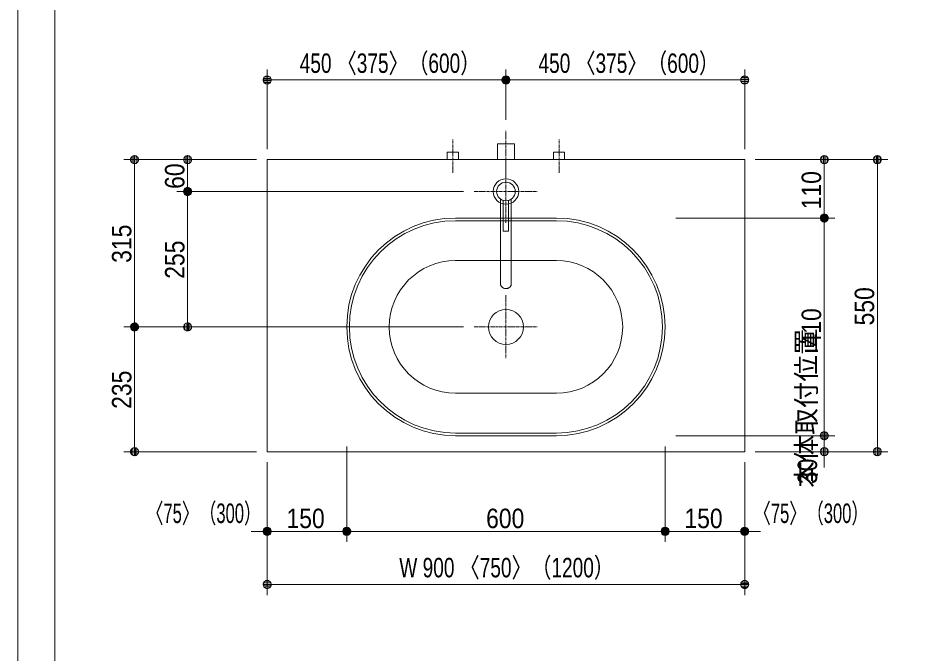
# Model space of a CAD drawing. Units: millimetres, scale not verified. Extents: x -6062 to 6062, y -3045 to 3045.
# Drawn here: x -5788 to -4108, y -799 to 397 of the extents above; entities that cross this region are included whole.
import ezdxf
from ezdxf.enums import TextEntityAlignment as Align

# ---------------------------------------------------------------- set-up
doc = ezdxf.new("R2010")
doc.units = ezdxf.units.MM
doc.header["$LTSCALE"] = 20
doc.linetypes.add('CHAIN1', pattern=[8, 5, -1, 1, -1])
for name, color, linetype, lineweight in [('0-0_1図面枠', 7, 'Continuous', 9), ('0-1_5ボウル・キャビネット', 7, 'Continuous', 9), ('0-2_2寸法-2', 7, 'Continuous', 9), ('0-3_0', 7, 'Continuous', 9), ('0-4_2寸法-1', 7, 'Continuous', 9), ('0-7_4給排水', 7, 'Continuous', 9)]:
    doc.layers.add(name, color=color, linetype=linetype, lineweight=lineweight)
doc.styles.add('ＭＳ Ｐゴシック', font='')
doc.styles.get('ＭＳ Ｐゴシック').set_extended_font_data('MS PGothic')

# ---------------------------------------------------------------- blocks, each defined once
blk = doc.blocks.new('グループ-2')
at = {"layer": '0-0_1図面枠'}
blk.add_lwpolyline([(-80000, 55400), (80000, 55400), (80000, -55400), (-80000, -55400)], close=True, dxfattribs=at)
blk = doc.blocks.new('図面枠')
at = {"layer": '0-0_1図面枠'}
blk.add_blockref('グループ-2', (0, 0), dxfattribs=at)
blk = doc.blocks.new('_Dot')
at = {"layer": '0-3_0'}
for p, q in [((-10, 0), (-20, 0)), ((9.78, 2), (-9.78, 2)), ((7.99, 6), (-7.99, 6)), ((9.16, -3.98), (-9.16, -3.98)), ((6, -7.98), (-6, -7.98))]:
    blk.add_line(p, q, dxfattribs=at)
for points in [[(10, 0), (9.92, 1.25), (9.69, 2.49), (9.3, 3.68), (8.76, 4.82), (8.09, 5.88), (7.29, 6.85), (6.37, 7.71), (5.36, 8.44), (4.26, 9.05), (3.09, 9.51), (1.87, 9.82), (0.63, 9.98), (-0.63, 9.98), (-1.87, 9.82), (-3.09, 9.51), (-4.26, 9.05), (-5.36, 8.44), (-6.37, 7.71), (-7.29, 6.85), (-8.09, 5.88), (-8.76, 4.82), (-9.3, 3.68), (-9.69, 2.49), (-9.92, 1.25), (-10, 0), (0, 0)], [(-10, 0), (-9.92, -1.25), (-9.69, -2.49), (-9.3, -3.68), (-8.76, -4.82), (-8.09, -5.88), (-7.29, -6.85), (-6.37, -7.71), (-5.36, -8.44), (-4.26, -9.05), (-3.09, -9.51), (-1.87, -9.82), (-0.63, -9.98), (0.63, -9.98), (1.87, -9.82), (3.09, -9.51), (4.26, -9.05), (5.36, -8.44), (6.37, -7.71), (7.29, -6.85), (8.09, -5.88), (8.76, -4.82), (9.3, -3.68), (9.69, -2.49), (9.92, -1.25), (10, 0), (0, 0)]]:
    blk.add_lwpolyline(points, close=True, dxfattribs=at)
blk = doc.blocks.new('グループ-8')
at = {"layer": '0-1_5ボウル・キャビネット'}
for p, q in [((-63500, 400), (-59700, 400)), ((-63500, 300), (-59700, 300)), ((-63500, -1200), (-59700, -1200)), ((-59700, -6200), (-63500, -6200)), ((-59700, -7700), (-63500, -7700)), ((-59700, -7800), (-63500, -7800))]:
    blk.add_line(p, q, dxfattribs=at)
at = {"layer": '0-1_5ボウル・キャビネット', "linetype": 'CHAIN1'}
for p, q in [((-61600, -2500), (-61600, -4900)), ((-62800, -3700), (-60400, -3700))]:
    blk.add_line(p, q, dxfattribs=at)
at = {"layer": '0-1_5ボウル・キャビネット'}
blk.add_circle((-61600, -3700), 660, dxfattribs=at)
for centre, radius, start, end in [((-63500, -3700), 4100, 90, 180), ((-59700, -3700), 4100, 0, 90), ((-63500, -3700), 4000, 90, 180), ((-59700, -3700), 4000, 0, 90), ((-63500, -3700), 2500, 90, 180), ((-59700, -3700), 2500, 0, 90), ((-63500, -3700), 4100, 180, 270), ((-63500, -3700), 4000, 180, 270), ((-63500, -3700), 2500, 180, 270), ((-59700, -3700), 4100, 270, 0), ((-59700, -3700), 4000, 270, 0), ((-59700, -3700), 2500, 270, 0)]:
    blk.add_arc(centre, radius, start, end, dxfattribs=at)
blk = doc.blocks.new('グループ-15')
at = {"layer": '0-7_4給排水', "linetype": 'CHAIN1'}
for p, q in [((-61600, 2600), (-61600, 200)), ((-61600, 2600), (-61600, 200)), ((-62800, 1400), (-60400, 1400)), ((-62800, 1400), (-60400, 1400))]:
    blk.add_line(p, q, dxfattribs=at)
at = {"layer": '0-7_4給排水'}
for points in [[(-61800, 1112.8), (-61800, -2100), (-61799.2, -2113.8), (-61796.7, -2127.9), (-61792.3, -2142.2), (-61786, -2156.4), (-61777.7, -2170.4), (-61767.4, -2183.8), (-61755.3, -2196.6), (-61741.4, -2208.3), (-61726.1, -2218.9), (-61709.4, -2228.2), (-61691.9, -2236.1), (-61673.6, -2242.5), (-61655, -2247.3), (-61636.4, -2250.7), (-61618, -2252.6), (-61600, -2253.2), (-61582, -2252.6), (-61563.6, -2250.7), (-61545, -2247.3), (-61526.4, -2242.5), (-61508.1, -2236.1), (-61490.6, -2228.2), (-61473.9, -2218.9), (-61458.6, -2208.3), (-61444.7, -2196.6), (-61432.6, -2183.8), (-61422.3, -2170.4), (-61414, -2156.4), (-61407.7, -2142.2), (-61403.3, -2127.9), (-61400.8, -2113.8), (-61400, -2100), (-61400, 1112.8)], [(-61800, 1112.8), (-61800, -2100), (-61799.2, -2113.8), (-61796.7, -2127.9), (-61792.3, -2142.2), (-61786, -2156.4), (-61777.7, -2170.4), (-61767.4, -2183.8), (-61755.3, -2196.6), (-61741.4, -2208.3), (-61726.1, -2218.9), (-61709.4, -2228.2), (-61691.9, -2236.1), (-61673.6, -2242.5), (-61655, -2247.3), (-61636.4, -2250.7), (-61618, -2252.6), (-61600, -2253.2), (-61582, -2252.6), (-61563.6, -2250.7), (-61545, -2247.3), (-61526.4, -2242.5), (-61508.1, -2236.1), (-61490.6, -2228.2), (-61473.9, -2218.9), (-61458.6, -2208.3), (-61444.7, -2196.6), (-61432.6, -2183.8), (-61422.3, -2170.4), (-61414, -2156.4), (-61407.7, -2142.2), (-61403.3, -2127.9), (-61400.8, -2113.8), (-61400, -2100), (-61400, 1112.8)], [(-61700, 1064.6), (-61700, -100), (-61500, -100), (-61500, 1064.6)], [(-61700, 1064.6), (-61700, -100), (-61500, -100), (-61500, 1064.6)]]:
    blk.add_lwpolyline(points, dxfattribs=at)
for radius in [480, 480, 350, 350]:
    blk.add_circle((-61600, 1400), radius, dxfattribs=at)
blk = doc.blocks.new('グループ-16')
at = {"layer": '0-7_4給排水', "linetype": 'CHAIN1'}
blk.add_line((-61600, 2100), (-61600, 3700), dxfattribs=at)
at = {"layer": '0-7_4給排水'}
blk.add_lwpolyline([(-61920, 2600), (-61920, 3200), (-61280, 3200), (-61280, 2600)], dxfattribs=at)
blk = doc.blocks.new('止水栓_平面_W100')
at = {"layer": '0-7_4給排水', "linetype": 'CHAIN1'}
for p, q in [((-2000, -500), (-2000, 780)), ((2000, -500), (2000, 780))]:
    blk.add_line(p, q, dxfattribs=at)
at = {"layer": '0-7_4給排水'}
for points in [[(-2210, 0), (-2210, 280), (-1790, 280), (-1790, 0)], [(1790, 0), (1790, 280), (2210, 280), (2210, 0)]]:
    blk.add_lwpolyline(points, dxfattribs=at)

msp = doc.modelspace()

# ---------------------------------------------------------------- linework, layer by layer
at = {"layer": '0-0_1図面枠'}
msp.add_line((-5717.5, 1750), (-5717.5, -2420), dxfattribs=at)
at = {"layer": '0-1_5ボウル・キャビネット'}
msp.add_lwpolyline([(-5317.5, 130), (-4417.5, 130), (-4417.5, -420), (-5317.5, -420)], close=True, dxfattribs=at)
at = {"layer": '0-2_2寸法-2'}
for p, q in [((-4267.5, -374.99), (-4267.5, -359.99)), ((-4397.5, -390), (-4247.5, -390)), ((-4267.5, -420), (-4267.5, -390)), ((-4397.5, -420), (-4247.5, -420)), ((-4267.5, -435.01), (-4267.5, -450.01)), ((-5317.5, -440), (-5317.5, -590)), ((-5167.5, -440), (-5167.5, -590)), ((-4567.5, -440), (-4567.5, -590)), ((-4417.5, -440), (-4417.5, -590)), ((-5332.51, -570), (-5347.51, -570)), ((-5167.5, -570), (-5317.5, -570)), ((-5152.49, -570), (-5137.49, -570)), ((-4582.51, -570), (-4597.51, -570)), ((-4567.5, -570), (-4417.5, -570)), ((-4402.49, -570), (-4387.49, -570))]:
    msp.add_line(p, q, dxfattribs=at)
at = {"layer": '0-4_2寸法-1'}
for p, q in [((-5317.5, 150), (-5317.5, 300)), ((-4867.5, 205), (-4867.5, 300)), ((-4867.5, 205), (-4867.5, 300)), ((-4417.5, 150), (-4417.5, 300)), ((-4882.51, 280), (-5302.49, 280)), ((-4852.49, 280), (-4432.51, 280)), ((-5487.5, 130), (-5587.5, 130)), ((-5337.5, 130), (-5487.5, 130)), ((-4397.5, 130), (-4247.5, 130)), ((-4247.5, 130), (-4147.5, 130)), ((-5567.5, -169.99), (-5567.5, 114.99)), ((-5467.5, 85.01), (-5467.5, 114.99)), ((-4267.5, 114.99), (-4267.5, 35.01)), ((-4167.5, -404.99), (-4167.5, 114.99)), ((-4947.5, 70), (-5487.5, 70)), ((-4947.5, 70), (-5487.5, 70)), ((-5467.5, 54.99), (-5467.5, -169.99)), ((-4547.5, 20), (-4247.5, 20)), ((-4397.5, 20), (-4247.5, 20)), ((-4267.5, -374.99), (-4267.5, 4.99)), ((-5487.5, -185), (-5587.5, -185)), ((-5487.5, -185), (-5587.5, -185)), ((-5567.5, -200.01), (-5567.5, -404.99)), ((-4947.5, -185), (-5487.5, -185)), ((-4547.5, -390), (-4247.5, -390)), ((-5337.5, -420), (-5587.5, -420)), ((-5167.5, -410), (-5167.5, -590)), ((-4567.5, -410), (-4567.5, -590)), ((-4247.5, -420), (-4147.5, -420)), ((-5317.5, -440), (-5317.5, -590)), ((-5167.5, -440), (-5167.5, -590)), ((-4567.5, -440), (-4567.5, -590)), ((-4417.5, -440), (-4417.5, -590)), ((-5182.51, -570), (-5302.49, -570)), ((-4582.51, -570), (-5152.49, -570)), ((-4552.49, -570), (-4432.51, -570)), ((-5317.5, -590), (-5317.5, -690)), ((-4417.5, -590), (-4417.5, -690)), ((-4432.51, -670), (-5302.49, -670))]:
    msp.add_line(p, q, dxfattribs=at)

# ---------------------------------------------------------------- block references
at = {"layer": '0-0_1図面枠', "xscale": 0.05, "yscale": 0.05}
msp.add_blockref('図面枠', (-1787.5, 0), dxfattribs=at)
at = {"layer": '0-1_5ボウル・キャビネット', "xscale": 0.05, "yscale": 0.05}
msp.add_blockref('グループ-8', (-1787.5, 0), dxfattribs=at)
at = {"layer": '0-2_2寸法-2', "xscale": 0.7503418, "yscale": 0.7503418}
for p, rotation in [((-4267.5, -390), 270), ((-4267.5, -420), 90), ((-5167.5, -570), 180), ((-4417.5, -570), 180)]:
    msp.add_blockref('_Dot', p, dxfattribs=dict(at, rotation=rotation))
for p in [(-5317.5, -570), (-4567.5, -570)]:
    msp.add_blockref('_Dot', p, dxfattribs=at)
at = {"layer": '0-4_2寸法-1', "xscale": 0.7503418, "yscale": 0.7503418}
for p, rotation in [((-5317.5, 280), 180), ((-4867.5, 280), 180), ((-5567.5, 130), 90), ((-5467.5, 130), 90), ((-4267.5, 130), 90), ((-4167.5, 130), 90), ((-5467.5, 70), 270), ((-5467.5, 70), 90), ((-4267.5, 20), 270), ((-4267.5, 20), 90), ((-5567.5, -185), 270), ((-5567.5, -185), 90), ((-5467.5, -185), 270), ((-4267.5, -390), 270), ((-5567.5, -420), 270), ((-4167.5, -420), 270), ((-5317.5, -570), 180), ((-5167.5, -570), 180), ((-4567.5, -570), 180), ((-5317.5, -670), 180)]:
    msp.add_blockref('_Dot', p, dxfattribs=dict(at, rotation=rotation))
for p in [(-4867.5, 280), (-4417.5, 280), (-5167.5, -570), (-4567.5, -570), (-4417.5, -570), (-4417.5, -670)]:
    msp.add_blockref('_Dot', p, dxfattribs=at)
at = {"layer": '0-7_4給排水', "xscale": 0.05, "yscale": 0.05}
for name, p in [('グループ-16', (-1787.5, 0)), ('止水栓_平面_W100', (-4867.5, 130)), ('グループ-15', (-1787.5, 0))]:
    msp.add_blockref(name, p, dxfattribs=at)

# ---------------------------------------------------------------- texts
at = {"layer": '0-2_2寸法-2', "style": 'ＭＳ Ｐゴシック'}
msp.add_text('本体取付位置', height=36.66, rotation=90, dxfattribs=at).set_placement((-4272.19, -488.14), align=Align.BOTTOM_LEFT)
at = {"layer": '0-2_2寸法-2', "style": 'ＭＳ Ｐゴシック', "width": 0.9}
msp.add_text('30', height=36.66, rotation=90, dxfattribs=at).set_placement((-4269.98, -480.98), align=Align.BOTTOM_LEFT)
at = {"layer": '0-2_2寸法-2', "style": 'ＭＳ Ｐゴシック', "width": 0.65}
for p in [(-5545.56, -565.31), (-4400.75, -565.31)]:
    msp.add_text('〈75〉（300）', height=36.69, dxfattribs=at).set_placement(p, align=Align.BOTTOM_LEFT)
at = {"layer": '0-4_2寸法-1', "style": 'ＭＳ Ｐゴシック'}
for s, height, width, p in [('450 〈375〉（600）', 36.66, 0.75, (-5256.19, 282.35)), ('450 〈375〉（600）', 36.66, 0.75, (-4806.19, 282.35)), ('150', 36.66, 0.9, (-5281.11, -574.96)), ('600', 36.66, 0.9, (-4904.88, -574.96)), ('150', 36.66, 0.9, (-4531.11, -574.96)), ('W 900 〈750〉（1200）', 36.69, 0.75, (-5068.55, -667.65))]:
    msp.add_text(s, height=height, dxfattribs=dict(at, width=width)).set_placement(p, align=Align.BOTTOM_LEFT)
at = {"layer": '0-4_2寸法-1', "style": 'ＭＳ Ｐゴシック', "width": 0.9}
for s, p in [('60', (-5462.54, 74.92)), ('110', (-4262.54, 36.39)), ('315', (-5562.54, -64.39)), ('255', (-5462.44, -94.39)), ('550', (-4162.54, -182.28)), ('410', (-4262.54, -221.89)), ('235', (-5562.44, -339.39))]:
    msp.add_text(s, height=36.66, rotation=90, dxfattribs=at).set_placement(p, align=Align.BOTTOM_LEFT)

doc.saveas('drawing.dxf')
